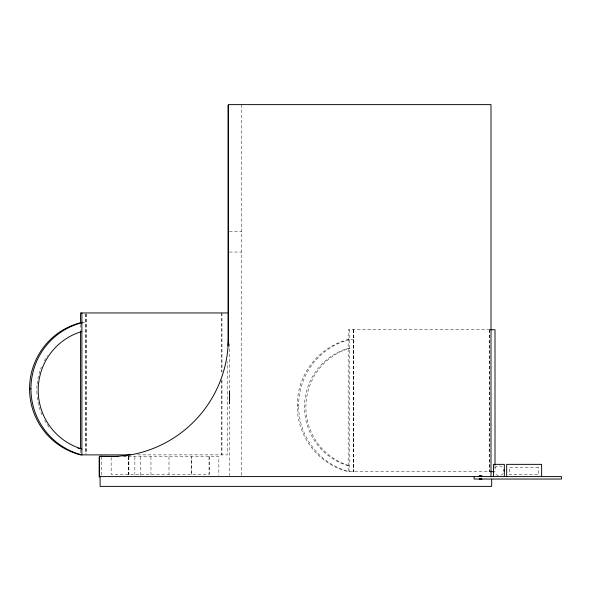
<?xml version="1.0" encoding="UTF-8"?>
<svg xmlns="http://www.w3.org/2000/svg" width="591" height="591" viewBox="0 0 591 591"><rect width="100%" height="100%" fill="white"/><g stroke="black" fill="none" stroke-linecap="round" stroke-linejoin="round"><path stroke-width="0.44" stroke-dasharray="2.96 2.22" d="M229.33 231.28L241.564 231.28M229.33 252.047L241.564 252.047M81.883 322.738L86.116 322.738M489.754 329.763L348.173 329.763L348.173 471.699L489.754 471.699M353.787 339.552L348.173 339.552A68.172 67.588 -90 0 0 297.221 405.625A68.172 67.588 -90 0 0 348.173 471.699M229.33 391.013L229.722 391.013L229.722 404.045L229.33 404.045L229.722 403.948M229.33 391.272L229.722 391.272M229.33 391.419L229.722 391.36M229.33 391.589L229.722 391.589M229.33 391.715L229.722 391.715M229.33 391.84L229.722 391.833M229.33 391.973L229.722 392.062M229.33 392.387L229.722 392.35M229.33 392.476L229.722 392.483M229.33 392.653L229.722 392.668M229.722 392.72L229.33 392.793L229.722 392.816M229.33 393.022L229.722 393.022M229.33 393.163L229.722 393.126M229.33 393.266L229.722 393.229M229.33 393.407L229.722 393.429M229.33 393.517L229.722 393.451M229.33 393.709L229.722 393.709M229.33 393.857L229.722 393.857M229.33 394.094L229.722 394.049M229.33 394.256L229.722 394.256M229.33 394.382L229.722 394.396M229.33 394.507L229.722 394.537M229.33 394.559L229.722 394.589M229.33 394.773L229.722 394.758L229.33 394.847M229.722 394.951L229.33 395.024L229.722 395.054M229.33 395.18L229.722 395.165M229.33 395.305L229.722 395.386L229.33 395.49M229.33 395.638L229.722 395.571M229.33 395.689L229.722 395.711M229.33 395.778L229.722 395.778M229.722 395.94L229.33 396.169M229.33 396.317L229.722 396.273M229.33 396.45L229.722 396.398M229.33 396.583L229.722 396.583M229.33 396.731L229.722 396.709M229.33 396.82L229.722 396.768M229.33 396.93L229.722 396.93M229.33 397.115L229.722 397.012M229.33 397.211L229.722 397.152M229.33 397.3L229.722 397.278M229.33 397.44L229.722 397.492M229.33 397.92L229.722 397.92M229.33 398.002L229.722 398.002M229.33 398.201L229.722 398.201M229.33 398.304L229.722 398.29M229.33 398.474L229.722 398.386M229.33 398.511L229.722 398.511M229.33 398.681L229.722 398.615M229.33 398.733L229.722 398.733M229.33 398.866L229.722 398.962M229.33 399.043L229.722 398.977M229.33 399.102L229.722 399.102M229.33 399.317L229.722 399.257M229.33 399.368L229.722 399.368M229.33 399.575L229.722 399.516M229.33 399.649L229.722 399.679M229.33 399.819L229.722 399.782M229.33 399.937L229.722 399.937M229.33 400.041L229.722 399.996M229.33 400.085L229.722 400.085M229.33 400.218L229.722 400.218M229.33 400.41L229.722 400.403M229.33 400.447L229.722 400.447M229.33 400.602L229.722 400.602M229.33 400.75L229.722 400.75M229.33 402.131L229.722 402.131M229.33 402.656L229.722 402.648M229.33 402.7L229.722 402.7M229.33 402.833L229.722 402.833M229.33 402.914L229.722 402.914M229.33 403.04L229.722 403.04M229.722 403.269L229.33 403.232L229.722 403.38M229.33 403.409L229.722 403.409M229.33 403.838L229.722 403.838M297.221 405.625L298.61 405.625A68.172 67.588 -90 0 1 349.554 339.552M137.629 454.885L227.328 454.885L227.328 361.795M123.024 456.688L218.847 456.688L218.847 475.378M495.007 466.166L495.007 471.699M489.643 329.763L489.643 471.699M489.392 329.763L489.392 471.699M353.787 329.763L353.787 471.699M353.647 329.763L353.647 471.699M353.536 329.763L353.536 471.699M349.554 329.763L349.554 471.699A68.172 67.588 -90 0 1 298.61 405.625M241.564 104.622L241.564 475.666M229.33 343.681L229.33 475.666M221.972 312.949L221.972 371.938M221.972 380.235L221.972 454.885M221.721 312.949L221.721 371.938M221.721 380.235L221.721 454.885M209.184 456.688L209.221 474.307L111.16 474.307L111.167 457.567M209.059 456.688L209.059 474.307M168.989 456.688L168.989 474.307M150.949 456.688L150.949 474.307M140.532 456.688L140.532 475.378M134.851 456.688L134.851 474.307M128.89 456.688L128.89 474.307M128.786 456.688L128.786 474.307M128.624 456.688L128.624 474.307M128.498 456.688L128.498 474.307M101.379 456.688L101.379 475.378M86.116 313.843L86.116 453.969M85.976 313.843L85.976 453.969M85.865 313.873L85.865 453.962M80.502 324.489L80.502 330.62M80.502 449.803L80.502 453.194M503.155 473.435A4.898 4.898 0 0 1 494.697 472.933M494.985 468.05A4.898 4.898 0 0 1 502.734 467.488M48.957 426.938A61.176 60.659 90 0 1 44.687 420.349M41.976 414.882A61.176 60.659 90 0 1 36.982 394.589M36.93 393.717A61.176 60.659 90 0 1 37.048 384.992M37.13 384.113A61.176 60.659 90 0 1 41.296 367.181M44.266 360.879A61.176 60.659 90 0 1 47.45 355.642M349.554 348.306L348.173 348.306A61.176 60.659 90 0 0 304.498 407.036A61.176 60.659 90 0 0 348.173 465.767L349.554 465.767A61.176 60.659 -90 0 1 305.887 407.036A61.176 60.659 -90 0 1 349.554 348.306M229.722 392.173L229.33 392.188L229.722 392.217M229.722 397.603L229.33 397.603L229.722 397.647M229.722 403.594L229.33 403.594L229.722 403.675M538.586 467.341L509.22 467.341L509.22 474.684L538.586 474.684L538.586 467.341M191.44 474.307L191.44 456.688L191.403 474.307"/><path stroke-width="0.89" d="M124.797 456.008L126.555 455.794M227.328 312.949L80.502 312.949L80.502 322.738A68.172 67.588 -90 0 0 29.55 388.812A68.172 67.588 -90 0 0 80.502 454.885L130.485 454.885M80.502 322.738L82.326 322.738M490.67 329.763L495.007 329.763L495.007 465.243M29.55 388.812L30.931 388.812A68.172 67.588 -90 0 1 81.883 322.738M474.085 476.59L474.085 479.035L561.45 479.035L561.45 476.59L99.451 476.59L99.451 456.318L118.045 456.318M490.67 471.699L494.172 471.699M479.146 476.59L479.153 476.198L482.212 476.198L482.116 476.59M481.746 479.035L481.761 479.427L479.323 479.427L479.375 479.035M99.451 456.318L115.829 456.584L132.089 454.605A118.776 118.776 0 0 0 228.37 337.978L228.37 104.622L490.995 104.622L490.995 476.59M541.629 476.59L541.629 464.356L506.679 464.356L506.679 476.59M504.337 476.59L504.337 464.356L493.551 464.356L493.551 476.59M491.668 479.264L491.668 486.378L100.115 486.378L100.115 476.59M482.093 476.198L482.02 476.59M481.96 476.198L481.879 476.59M481.731 476.198L481.731 476.59M481.643 479.035L481.717 479.427M481.606 479.035L481.554 479.427M481.421 476.59L481.429 476.198L481.266 476.59M481.451 479.427L481.414 479.035L481.281 479.427M481.237 476.198L481.222 476.59M481.17 479.035L481.163 479.427M481.008 476.198L481.118 476.59M481.074 479.035L481.052 479.427L480.963 479.035M480.911 476.198L480.978 476.59M480.808 476.198L480.867 476.59M480.852 479.035L480.852 479.427M480.675 476.198L480.66 476.59M480.734 479.035L480.646 479.427M480.572 476.198L480.557 476.59M480.52 479.035L480.527 479.427M480.461 476.198L480.461 476.59M480.424 479.035L480.468 479.427M480.313 476.198L480.335 476.59M480.357 479.035L480.38 479.427M480.202 476.198L480.165 476.59M480.261 479.035L480.254 479.427M480.099 476.59L480.018 476.198L480.018 476.59M480.032 479.035L480.062 479.427M479.899 479.035L479.914 479.427L479.848 479.035M479.892 476.198L479.855 476.59M479.744 476.198L479.722 476.59M479.693 479.035L479.737 479.427M479.619 476.198L479.56 476.59M479.648 479.035L479.597 479.427M479.434 476.198L479.441 476.59M479.471 479.035L479.508 479.427M479.308 476.198L479.345 476.59M479.183 476.198L479.242 476.59M228.104 105.168L228.104 338.525A118.776 118.776 0 0 1 227.882 345.809M99.177 456.865L99.177 477.144M81.883 312.949L81.883 454.885A68.172 67.588 -90 0 1 30.931 388.812M503.864 469.756A4.898 4.898 0 0 1 503.96 471.027M78.027 448.177A61.176 60.659 90 0 0 80.502 448.961L80.502 331.492L81.883 331.492A61.176 60.659 90 0 0 38.216 390.23A61.176 60.659 90 0 0 81.883 448.961"/></g></svg>
